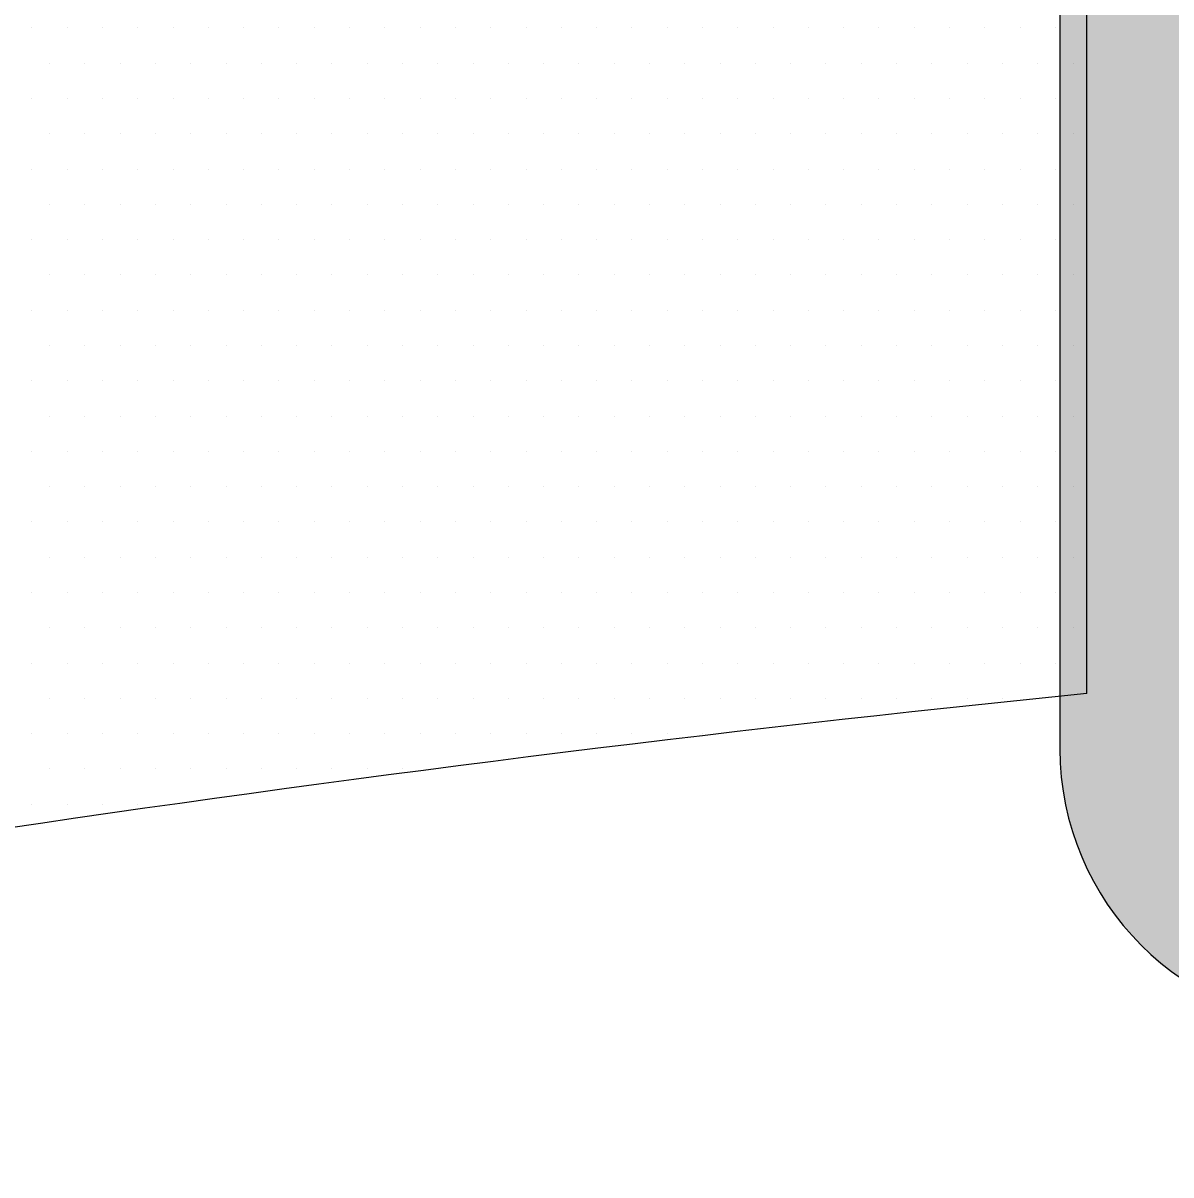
# Model space of a CAD drawing. Extents: x 820 to 5791, y 1495 to 5010.
# Drawn here: x 3019.528 to 3020.56, y 2076.874 to 2077.91 of the extents above; entities that cross this region are included whole.
import ezdxf

# ---------------------------------------------------------------- set-up
doc = ezdxf.new("R2010")
doc.units = 0
doc.header["$LTSCALE"] = 20
doc.layers.get('0').update_dxf_attribs({"linetype": 'CONTINUOUS', "lineweight": 15})
doc.layers.get('DEFPOINTS').update_dxf_attribs({"linetype": 'CONTINUOUS'})
doc.layers.add('_00_TT_PLASTER INTERIOR', color=60, linetype='CONTINUOUS', lineweight=0)
doc.layers.add('ölç', color=63, linetype='CONTINUOUS', lineweight=20)
doc.layers.add('dış ölçü', color=7, linetype='CONTINUOUS', lineweight=20, true_color=0x0d6787)
doc.styles.add('TRS', font='times.ttf', dxfattribs={"width": 0.8})
doc.dimstyles.new('dış ölçü', dxfattribs={"dimtxt": 12, "dimasz": 5, "dimexe": 5, "dimexo": 35, "dimgap": 5, "dimtad": 1, "dimdec": 0, "dimdsep": 46, "dimtxsty": 'TRS', "dimblk": 'DOT', "dimcen": 0, "dimdle": 0.1, "dimclrd": 256, "dimclre": 256, "dimclrt": 73, "dimadec": 0, "dimazin": 0, "dimtfac": 0.3, "dimtdec": 0, "dimtix": 1, "dimtmove": 2, "dimatfit": 3, "dimldrblk": 'DOT', "dimfxl": 1, "dimfxlon": 1, "dimtolj": 1, "dimarcsym": 0})

# ---------------------------------------------------------------- blocks, each defined once
blk = doc.blocks.new('_Dot')
at = {"layer": 'ölç', "color": 0, "lineweight": -2}
blk.add_line((-0.5, 0), (-1, 0), dxfattribs=at)
at = {"layer": 'ölç', "color": 0, "const_width": 0.5}
blk.add_lwpolyline([(-0.25, 0, 1), (0.25, 0, 1)], format="xyb", close=True, dxfattribs=at)
blk = doc.blocks.new('*D176')
at = {"layer": 'DEFPOINTS', "color": 0, "transparency": 16777216}
for p in [(2844.1763, 2097.0445), (3414.391, 2084.5543), (3414.391, 1809.2783)]:
    blk.add_point(p, dxfattribs=at)
at = {"layer": 'dış ölçü', "lineweight": -2, "transparency": 16777216}
for p, q in [((2844.1763, 1810.2783), (2844.1763, 1804.2783)), ((3414.391, 1810.2783), (3414.391, 1804.2783)), ((2849.1763, 1809.2783), (3409.391, 1809.2783))]:
    blk.add_line(p, q, dxfattribs=at)
at = {"layer": 'dış ölçü', "lineweight": -2, "transparency": 16777216, "xscale": 5, "yscale": 5, "zscale": 5, "rotation": 180}
blk.add_blockref('_Dot', (2844.1763, 1809.2783), dxfattribs=at)
at = {"layer": 'dış ölçü', "lineweight": -2, "transparency": 16777216, "xscale": 5, "yscale": 5, "zscale": 5}
blk.add_blockref('_Dot', (3414.391, 1809.2783), dxfattribs=at)
at = {"layer": 'dış ölçü', "color": 73, "transparency": 16777216, "insert": (3129.2837, 1820.3994), "char_height": 12, "attachment_point": 5, "style": 'TRS'}
blk.add_mtext('\\A1;570', dxfattribs=at)
blk = doc.blocks.new('*D180')
at = {"layer": 'DEFPOINTS', "color": 0, "transparency": 16777216}
for p in [(3700.9717, 2100.0445), (2054.2879, 2083.4408), (3700.9717, 1729.2783)]:
    blk.add_point(p, dxfattribs=at)
at = {"layer": 'dış ölçü', "lineweight": -2, "transparency": 16777216}
for p, q in [((2054.2879, 1730.2783), (2054.2879, 1724.2783)), ((3700.9717, 1730.2783), (3700.9717, 1724.2783)), ((2059.2879, 1729.2783), (3695.9717, 1729.2783))]:
    blk.add_line(p, q, dxfattribs=at)
at = {"layer": 'dış ölçü', "lineweight": -2, "transparency": 16777216, "xscale": 5, "yscale": 5, "zscale": 5, "rotation": 180}
blk.add_blockref('_Dot', (2054.2879, 1729.2783), dxfattribs=at)
at = {"layer": 'dış ölçü', "lineweight": -2, "transparency": 16777216, "xscale": 5, "yscale": 5, "zscale": 5}
blk.add_blockref('_Dot', (3700.9717, 1729.2783), dxfattribs=at)
at = {"layer": 'dış ölçü', "color": 73, "transparency": 16777216, "insert": (2877.6298, 1740.3994), "char_height": 12, "attachment_point": 5, "style": 'TRS'}
blk.add_mtext('\\A1;1647', dxfattribs=at)
blk = doc.blocks.new('HGJFG')
h = blk.add_hatch(color=9)
h.dxf.hatch_style = 1
edge = h.paths.add_edge_path()
edge.add_line((-2139.8768, -3289.9965), (-2141.6268, -3289.9965))
edge.add_line((-2141.6268, -3289.9965), (-2141.6268, -3290.1465))
edge.add_line((-2141.6268, -3290.1465), (-2139.8768, -3290.1465))
edge.add_arc((-2139.8768, -3290.2465), 0.1, 360, 450, ccw=False)
edge.add_line((-2139.7768, -3290.2465), (-2139.7768, -3293.0923))
edge.add_arc((-2139.8768, -3293.0923), 0.1, 270, 360, ccw=False)
edge.add_line((-2139.8768, -3293.1923), (-2141.6268, -3293.1923))
edge.add_line((-2141.6268, -3293.1923), (-2141.6268, -3293.3423))
edge.add_line((-2141.6268, -3293.3423), (-2139.8768, -3293.3423))
edge.add_arc((-2139.8768, -3293.0923), 0.25, 630, 720)
edge.add_line((-2139.6268, -3293.0923), (-2139.6268, -3290.2465))
edge.add_arc((-2139.8768, -3290.2465), 0.25, 360, 450)
edge = h.paths.add_edge_path()
edge.add_line((-2142.1268, -3289.9965), (-2143.8768, -3289.9965))
edge.add_arc((-2143.8768, -3290.2465), 0.25, 450, 540)
edge.add_line((-2144.1268, -3290.2465), (-2144.1268, -3293.0923))
edge.add_arc((-2143.8768, -3293.0923), 0.25, 540, 630)
edge.add_line((-2143.8768, -3293.3423), (-2142.1268, -3293.3423))
edge.add_line((-2142.1268, -3293.3423), (-2142.1268, -3293.1923))
edge.add_line((-2142.1268, -3293.1923), (-2143.8768, -3293.1923))
edge.add_arc((-2143.8768, -3293.0923), 0.1, 540, 630, ccw=False)
edge.add_line((-2143.9768, -3293.0923), (-2143.9768, -3290.2465))
edge.add_arc((-2143.8768, -3290.2465), 0.1, 450, 540, ccw=False)
edge.add_line((-2143.8768, -3290.1465), (-2142.1268, -3290.1465))
edge.add_line((-2142.1268, -3290.1465), (-2142.1268, -3289.9965))
h.paths.add_polyline_path([(-2143.1268, -3290.2465), (-2140.1268, -3290.2465), (-2140.1268, -3290.3965), (-2143.1268, -3290.3965)])
h.paths.add_polyline_path([(-2143.1268, -3292.9423), (-2140.1268, -3292.9423), (-2140.1268, -3293.0923), (-2143.1268, -3293.0923)])
at = {"color": 9}
for p, q in [((-2144.1268, -3290.2465), (-2144.1268, -3293.0923)), ((-2144.1027, -3291.5756), (-2144.1027, -3293.0426)), ((-2145.0515, -3292.4438), (-2145.0515, -3292.4438)), ((-2145.0198, -3292.4438), (-2145.0198, -3292.4438)), ((-2144.988, -3292.4438), (-2144.988, -3292.4438)), ((-2144.9563, -3292.4438), (-2144.9563, -3292.4438)), ((-2144.9245, -3292.4438), (-2144.9245, -3292.4438)), ((-2144.8928, -3292.4438), (-2144.8928, -3292.4438)), ((-2144.861, -3292.4438), (-2144.861, -3292.4438)), ((-2144.8293, -3292.4438), (-2144.8293, -3292.4438)), ((-2144.7975, -3292.4438), (-2144.7975, -3292.4438)), ((-2144.7658, -3292.4438), (-2144.7658, -3292.4438)), ((-2144.734, -3292.4438), (-2144.734, -3292.4438)), ((-2144.7023, -3292.4438), (-2144.7023, -3292.4438)), ((-2144.6705, -3292.4438), (-2144.6705, -3292.4438)), ((-2144.6388, -3292.4438), (-2144.6388, -3292.4438)), ((-2144.607, -3292.4438), (-2144.607, -3292.4438)), ((-2144.5753, -3292.4438), (-2144.5753, -3292.4438)), ((-2144.5435, -3292.4438), (-2144.5435, -3292.4438)), ((-2144.5118, -3292.4438), (-2144.5118, -3292.4438)), ((-2144.48, -3292.4438), (-2144.48, -3292.4438)), ((-2144.4483, -3292.4438), (-2144.4483, -3292.4438)), ((-2144.4165, -3292.4438), (-2144.4165, -3292.4438)), ((-2144.3848, -3292.4438), (-2144.3848, -3292.4438)), ((-2144.353, -3292.4438), (-2144.353, -3292.4438)), ((-2144.3213, -3292.4438), (-2144.3213, -3292.4438)), ((-2144.2895, -3292.4438), (-2144.2895, -3292.4438)), ((-2144.2578, -3292.4438), (-2144.2578, -3292.4438)), ((-2144.226, -3292.4438), (-2144.226, -3292.4438)), ((-2144.1943, -3292.4438), (-2144.1943, -3292.4438)), ((-2144.1625, -3292.4438), (-2144.1625, -3292.4438)), ((-2144.1308, -3292.4438), (-2144.1308, -3292.4438)), ((-2145.0357, -3292.4755), (-2145.0357, -3292.4755)), ((-2145.0039, -3292.4755), (-2145.0039, -3292.4755)), ((-2144.9722, -3292.4755), (-2144.9722, -3292.4755)), ((-2144.9404, -3292.4755), (-2144.9404, -3292.4755)), ((-2144.9087, -3292.4755), (-2144.9087, -3292.4755)), ((-2144.8769, -3292.4755), (-2144.8769, -3292.4755)), ((-2144.8452, -3292.4755), (-2144.8452, -3292.4755)), ((-2144.8134, -3292.4755), (-2144.8134, -3292.4755)), ((-2144.7817, -3292.4755), (-2144.7817, -3292.4755)), ((-2144.7499, -3292.4755), (-2144.7499, -3292.4755)), ((-2144.7182, -3292.4755), (-2144.7182, -3292.4755)), ((-2144.6864, -3292.4755), (-2144.6864, -3292.4755)), ((-2144.6547, -3292.4755), (-2144.6547, -3292.4755)), ((-2144.6229, -3292.4755), (-2144.6229, -3292.4755)), ((-2144.5912, -3292.4755), (-2144.5912, -3292.4755)), ((-2144.5594, -3292.4755), (-2144.5594, -3292.4755)), ((-2144.5277, -3292.4755), (-2144.5277, -3292.4755)), ((-2144.4959, -3292.4755), (-2144.4959, -3292.4755)), ((-2144.4642, -3292.4755), (-2144.4642, -3292.4755)), ((-2144.4324, -3292.4755), (-2144.4324, -3292.4755)), ((-2144.4007, -3292.4755), (-2144.4007, -3292.4755)), ((-2144.3689, -3292.4755), (-2144.3689, -3292.4755)), ((-2144.3372, -3292.4755), (-2144.3372, -3292.4755)), ((-2144.3054, -3292.4755), (-2144.3054, -3292.4755)), ((-2144.2737, -3292.4755), (-2144.2737, -3292.4755)), ((-2144.2419, -3292.4755), (-2144.2419, -3292.4755)), ((-2144.2102, -3292.4755), (-2144.2102, -3292.4755)), ((-2144.1784, -3292.4755), (-2144.1784, -3292.4755)), ((-2144.1467, -3292.4755), (-2144.1467, -3292.4755)), ((-2144.1149, -3292.4755), (-2144.1149, -3292.4755)), ((-2145.0515, -3292.5073), (-2145.0515, -3292.5073)), ((-2145.0198, -3292.5073), (-2145.0198, -3292.5073)), ((-2144.988, -3292.5073), (-2144.988, -3292.5073)), ((-2144.9563, -3292.5073), (-2144.9563, -3292.5073)), ((-2144.9245, -3292.5073), (-2144.9245, -3292.5073)), ((-2144.8928, -3292.5073), (-2144.8928, -3292.5073)), ((-2144.861, -3292.5073), (-2144.861, -3292.5073)), ((-2144.8293, -3292.5073), (-2144.8293, -3292.5073)), ((-2144.7975, -3292.5073), (-2144.7975, -3292.5073)), ((-2144.7658, -3292.5073), (-2144.7658, -3292.5073)), ((-2144.734, -3292.5073), (-2144.734, -3292.5073)), ((-2144.7023, -3292.5073), (-2144.7023, -3292.5073)), ((-2144.6705, -3292.5073), (-2144.6705, -3292.5073)), ((-2144.6388, -3292.5073), (-2144.6388, -3292.5073)), ((-2144.607, -3292.5073), (-2144.607, -3292.5073)), ((-2144.5753, -3292.5073), (-2144.5753, -3292.5073)), ((-2144.5435, -3292.5073), (-2144.5435, -3292.5073)), ((-2144.5118, -3292.5073), (-2144.5118, -3292.5073)), ((-2144.48, -3292.5073), (-2144.48, -3292.5073)), ((-2144.4483, -3292.5073), (-2144.4483, -3292.5073)), ((-2144.4165, -3292.5073), (-2144.4165, -3292.5073)), ((-2144.3848, -3292.5073), (-2144.3848, -3292.5073)), ((-2144.353, -3292.5073), (-2144.353, -3292.5073)), ((-2144.3213, -3292.5073), (-2144.3213, -3292.5073)), ((-2144.2895, -3292.5073), (-2144.2895, -3292.5073)), ((-2144.2578, -3292.5073), (-2144.2578, -3292.5073)), ((-2144.226, -3292.5073), (-2144.226, -3292.5073)), ((-2144.1943, -3292.5073), (-2144.1943, -3292.5073)), ((-2144.1625, -3292.5073), (-2144.1625, -3292.5073)), ((-2144.1308, -3292.5073), (-2144.1308, -3292.5073)), ((-2145.0357, -3292.539), (-2145.0357, -3292.539)), ((-2145.0039, -3292.539), (-2145.0039, -3292.539)), ((-2144.9722, -3292.539), (-2144.9722, -3292.539)), ((-2144.9404, -3292.539), (-2144.9404, -3292.539)), ((-2144.9087, -3292.539), (-2144.9087, -3292.539)), ((-2144.8769, -3292.539), (-2144.8769, -3292.539)), ((-2144.8452, -3292.539), (-2144.8452, -3292.539)), ((-2144.8134, -3292.539), (-2144.8134, -3292.539)), ((-2144.7817, -3292.539), (-2144.7817, -3292.539)), ((-2144.7499, -3292.539), (-2144.7499, -3292.539)), ((-2144.7182, -3292.539), (-2144.7182, -3292.539)), ((-2144.6864, -3292.539), (-2144.6864, -3292.539)), ((-2144.6547, -3292.539), (-2144.6547, -3292.539)), ((-2144.6229, -3292.539), (-2144.6229, -3292.539)), ((-2144.5912, -3292.539), (-2144.5912, -3292.539)), ((-2144.5594, -3292.539), (-2144.5594, -3292.539)), ((-2144.5277, -3292.539), (-2144.5277, -3292.539)), ((-2144.4959, -3292.539), (-2144.4959, -3292.539)), ((-2144.4642, -3292.539), (-2144.4642, -3292.539)), ((-2144.4324, -3292.539), (-2144.4324, -3292.539)), ((-2144.4007, -3292.539), (-2144.4007, -3292.539)), ((-2144.3689, -3292.539), (-2144.3689, -3292.539)), ((-2144.3372, -3292.539), (-2144.3372, -3292.539)), ((-2144.3054, -3292.539), (-2144.3054, -3292.539)), ((-2144.2737, -3292.539), (-2144.2737, -3292.539)), ((-2144.2419, -3292.539), (-2144.2419, -3292.539)), ((-2144.2102, -3292.539), (-2144.2102, -3292.539)), ((-2144.1784, -3292.539), (-2144.1784, -3292.539)), ((-2144.1467, -3292.539), (-2144.1467, -3292.539)), ((-2144.1149, -3292.539), (-2144.1149, -3292.539)), ((-2145.0515, -3292.5708), (-2145.0515, -3292.5708)), ((-2145.0198, -3292.5708), (-2145.0198, -3292.5708)), ((-2144.988, -3292.5708), (-2144.988, -3292.5708)), ((-2144.9563, -3292.5708), (-2144.9563, -3292.5708)), ((-2144.9245, -3292.5708), (-2144.9245, -3292.5708)), ((-2144.8928, -3292.5708), (-2144.8928, -3292.5708)), ((-2144.861, -3292.5708), (-2144.861, -3292.5708)), ((-2144.8293, -3292.5708), (-2144.8293, -3292.5708)), ((-2144.7975, -3292.5708), (-2144.7975, -3292.5708)), ((-2144.7658, -3292.5708), (-2144.7658, -3292.5708)), ((-2144.734, -3292.5708), (-2144.734, -3292.5708)), ((-2144.7023, -3292.5708), (-2144.7023, -3292.5708)), ((-2144.6705, -3292.5708), (-2144.6705, -3292.5708)), ((-2144.6388, -3292.5708), (-2144.6388, -3292.5708)), ((-2144.607, -3292.5708), (-2144.607, -3292.5708)), ((-2144.5753, -3292.5708), (-2144.5753, -3292.5708)), ((-2144.5435, -3292.5708), (-2144.5435, -3292.5708)), ((-2144.5118, -3292.5708), (-2144.5118, -3292.5708)), ((-2144.48, -3292.5708), (-2144.48, -3292.5708)), ((-2144.4483, -3292.5708), (-2144.4483, -3292.5708)), ((-2144.4165, -3292.5708), (-2144.4165, -3292.5708)), ((-2144.3848, -3292.5708), (-2144.3848, -3292.5708)), ((-2144.353, -3292.5708), (-2144.353, -3292.5708)), ((-2144.3213, -3292.5708), (-2144.3213, -3292.5708)), ((-2144.2895, -3292.5708), (-2144.2895, -3292.5708)), ((-2144.2578, -3292.5708), (-2144.2578, -3292.5708)), ((-2144.226, -3292.5708), (-2144.226, -3292.5708)), ((-2144.1943, -3292.5708), (-2144.1943, -3292.5708)), ((-2144.1625, -3292.5708), (-2144.1625, -3292.5708)), ((-2144.1308, -3292.5708), (-2144.1308, -3292.5708)), ((-2145.0357, -3292.6025), (-2145.0357, -3292.6025)), ((-2145.0039, -3292.6025), (-2145.0039, -3292.6025)), ((-2144.9722, -3292.6025), (-2144.9722, -3292.6025)), ((-2144.9404, -3292.6025), (-2144.9404, -3292.6025)), ((-2144.9087, -3292.6025), (-2144.9087, -3292.6025)), ((-2144.8769, -3292.6025), (-2144.8769, -3292.6025)), ((-2144.8452, -3292.6025), (-2144.8452, -3292.6025)), ((-2144.8134, -3292.6025), (-2144.8134, -3292.6025)), ((-2144.7817, -3292.6025), (-2144.7817, -3292.6025)), ((-2144.7499, -3292.6025), (-2144.7499, -3292.6025)), ((-2144.7182, -3292.6025), (-2144.7182, -3292.6025)), ((-2144.6864, -3292.6025), (-2144.6864, -3292.6025)), ((-2144.6547, -3292.6025), (-2144.6547, -3292.6025)), ((-2144.6229, -3292.6025), (-2144.6229, -3292.6025)), ((-2144.5912, -3292.6025), (-2144.5912, -3292.6025)), ((-2144.5594, -3292.6025), (-2144.5594, -3292.6025)), ((-2144.5277, -3292.6025), (-2144.5277, -3292.6025)), ((-2144.4959, -3292.6025), (-2144.4959, -3292.6025)), ((-2144.4642, -3292.6025), (-2144.4642, -3292.6025)), ((-2144.4324, -3292.6025), (-2144.4324, -3292.6025)), ((-2144.4007, -3292.6025), (-2144.4007, -3292.6025)), ((-2144.3689, -3292.6025), (-2144.3689, -3292.6025)), ((-2144.3372, -3292.6025), (-2144.3372, -3292.6025)), ((-2144.3054, -3292.6025), (-2144.3054, -3292.6025)), ((-2144.2737, -3292.6025), (-2144.2737, -3292.6025)), ((-2144.2419, -3292.6025), (-2144.2419, -3292.6025)), ((-2144.2102, -3292.6025), (-2144.2102, -3292.6025)), ((-2144.1784, -3292.6025), (-2144.1784, -3292.6025)), ((-2144.1467, -3292.6025), (-2144.1467, -3292.6025)), ((-2144.1149, -3292.6025), (-2144.1149, -3292.6025)), ((-2145.0515, -3292.6343), (-2145.0515, -3292.6343)), ((-2145.0198, -3292.6343), (-2145.0198, -3292.6343)), ((-2144.988, -3292.6343), (-2144.988, -3292.6343)), ((-2144.9563, -3292.6343), (-2144.9563, -3292.6343)), ((-2144.9245, -3292.6343), (-2144.9245, -3292.6343)), ((-2144.8928, -3292.6343), (-2144.8928, -3292.6343)), ((-2144.861, -3292.6343), (-2144.861, -3292.6343)), ((-2144.8293, -3292.6343), (-2144.8293, -3292.6343)), ((-2144.7975, -3292.6343), (-2144.7975, -3292.6343)), ((-2144.7658, -3292.6343), (-2144.7658, -3292.6343)), ((-2144.734, -3292.6343), (-2144.734, -3292.6343)), ((-2144.7023, -3292.6343), (-2144.7023, -3292.6343)), ((-2144.6705, -3292.6343), (-2144.6705, -3292.6343)), ((-2144.6388, -3292.6343), (-2144.6388, -3292.6343)), ((-2144.607, -3292.6343), (-2144.607, -3292.6343)), ((-2144.5753, -3292.6343), (-2144.5753, -3292.6343)), ((-2144.5435, -3292.6343), (-2144.5435, -3292.6343)), ((-2144.5118, -3292.6343), (-2144.5118, -3292.6343)), ((-2144.48, -3292.6343), (-2144.48, -3292.6343)), ((-2144.4483, -3292.6343), (-2144.4483, -3292.6343)), ((-2144.4165, -3292.6343), (-2144.4165, -3292.6343)), ((-2144.3848, -3292.6343), (-2144.3848, -3292.6343)), ((-2144.353, -3292.6343), (-2144.353, -3292.6343)), ((-2144.3213, -3292.6343), (-2144.3213, -3292.6343)), ((-2144.2895, -3292.6343), (-2144.2895, -3292.6343)), ((-2144.2578, -3292.6343), (-2144.2578, -3292.6343)), ((-2144.226, -3292.6343), (-2144.226, -3292.6343)), ((-2144.1943, -3292.6343), (-2144.1943, -3292.6343)), ((-2144.1625, -3292.6343), (-2144.1625, -3292.6343)), ((-2144.1308, -3292.6343), (-2144.1308, -3292.6343)), ((-2145.0357, -3292.666), (-2145.0357, -3292.666)), ((-2145.0039, -3292.666), (-2145.0039, -3292.666)), ((-2144.9722, -3292.666), (-2144.9722, -3292.666)), ((-2144.9404, -3292.666), (-2144.9404, -3292.666)), ((-2144.9087, -3292.666), (-2144.9087, -3292.666)), ((-2144.8769, -3292.666), (-2144.8769, -3292.666)), ((-2144.8452, -3292.666), (-2144.8452, -3292.666)), ((-2144.8134, -3292.666), (-2144.8134, -3292.666)), ((-2144.7817, -3292.666), (-2144.7817, -3292.666)), ((-2144.7499, -3292.666), (-2144.7499, -3292.666)), ((-2144.7182, -3292.666), (-2144.7182, -3292.666)), ((-2144.6864, -3292.666), (-2144.6864, -3292.666)), ((-2144.6547, -3292.666), (-2144.6547, -3292.666)), ((-2144.6229, -3292.666), (-2144.6229, -3292.666)), ((-2144.5912, -3292.666), (-2144.5912, -3292.666)), ((-2144.5594, -3292.666), (-2144.5594, -3292.666)), ((-2144.5277, -3292.666), (-2144.5277, -3292.666)), ((-2144.4959, -3292.666), (-2144.4959, -3292.666)), ((-2144.4642, -3292.666), (-2144.4642, -3292.666)), ((-2144.4324, -3292.666), (-2144.4324, -3292.666)), ((-2144.4007, -3292.666), (-2144.4007, -3292.666)), ((-2144.3689, -3292.666), (-2144.3689, -3292.666)), ((-2144.3372, -3292.666), (-2144.3372, -3292.666)), ((-2144.3054, -3292.666), (-2144.3054, -3292.666)), ((-2144.2737, -3292.666), (-2144.2737, -3292.666)), ((-2144.2419, -3292.666), (-2144.2419, -3292.666)), ((-2144.2102, -3292.666), (-2144.2102, -3292.666)), ((-2144.1784, -3292.666), (-2144.1784, -3292.666)), ((-2144.1467, -3292.666), (-2144.1467, -3292.666)), ((-2144.1149, -3292.666), (-2144.1149, -3292.666)), ((-2145.0515, -3292.6978), (-2145.0515, -3292.6978)), ((-2145.0198, -3292.6978), (-2145.0198, -3292.6978)), ((-2144.988, -3292.6978), (-2144.988, -3292.6978)), ((-2144.9563, -3292.6978), (-2144.9563, -3292.6978)), ((-2144.9245, -3292.6978), (-2144.9245, -3292.6978)), ((-2144.8928, -3292.6978), (-2144.8928, -3292.6978)), ((-2144.861, -3292.6978), (-2144.861, -3292.6978)), ((-2144.8293, -3292.6978), (-2144.8293, -3292.6978)), ((-2144.7975, -3292.6978), (-2144.7975, -3292.6978)), ((-2144.7658, -3292.6978), (-2144.7658, -3292.6978)), ((-2144.734, -3292.6978), (-2144.734, -3292.6978)), ((-2144.7023, -3292.6978), (-2144.7023, -3292.6978)), ((-2144.6705, -3292.6978), (-2144.6705, -3292.6978)), ((-2144.6388, -3292.6978), (-2144.6388, -3292.6978)), ((-2144.607, -3292.6978), (-2144.607, -3292.6978)), ((-2144.5753, -3292.6978), (-2144.5753, -3292.6978)), ((-2144.5435, -3292.6978), (-2144.5435, -3292.6978)), ((-2144.5118, -3292.6978), (-2144.5118, -3292.6978)), ((-2144.48, -3292.6978), (-2144.48, -3292.6978)), ((-2144.4483, -3292.6978), (-2144.4483, -3292.6978)), ((-2144.4165, -3292.6978), (-2144.4165, -3292.6978)), ((-2144.3848, -3292.6978), (-2144.3848, -3292.6978)), ((-2144.353, -3292.6978), (-2144.353, -3292.6978)), ((-2144.3213, -3292.6978), (-2144.3213, -3292.6978)), ((-2144.2895, -3292.6978), (-2144.2895, -3292.6978)), ((-2144.2578, -3292.6978), (-2144.2578, -3292.6978)), ((-2144.226, -3292.6978), (-2144.226, -3292.6978)), ((-2144.1943, -3292.6978), (-2144.1943, -3292.6978)), ((-2144.1625, -3292.6978), (-2144.1625, -3292.6978)), ((-2144.1308, -3292.6978), (-2144.1308, -3292.6978)), ((-2145.0357, -3292.7295), (-2145.0357, -3292.7295)), ((-2145.0039, -3292.7295), (-2145.0039, -3292.7295)), ((-2144.9722, -3292.7295), (-2144.9722, -3292.7295)), ((-2144.9404, -3292.7295), (-2144.9404, -3292.7295)), ((-2144.9087, -3292.7295), (-2144.9087, -3292.7295)), ((-2144.8769, -3292.7295), (-2144.8769, -3292.7295)), ((-2144.8452, -3292.7295), (-2144.8452, -3292.7295)), ((-2144.8134, -3292.7295), (-2144.8134, -3292.7295)), ((-2144.7817, -3292.7295), (-2144.7817, -3292.7295)), ((-2144.7499, -3292.7295), (-2144.7499, -3292.7295)), ((-2144.7182, -3292.7295), (-2144.7182, -3292.7295)), ((-2144.6864, -3292.7295), (-2144.6864, -3292.7295)), ((-2144.6547, -3292.7295), (-2144.6547, -3292.7295)), ((-2144.6229, -3292.7295), (-2144.6229, -3292.7295)), ((-2144.5912, -3292.7295), (-2144.5912, -3292.7295)), ((-2144.5594, -3292.7295), (-2144.5594, -3292.7295)), ((-2144.5277, -3292.7295), (-2144.5277, -3292.7295)), ((-2144.4959, -3292.7295), (-2144.4959, -3292.7295)), ((-2144.4642, -3292.7295), (-2144.4642, -3292.7295)), ((-2144.4324, -3292.7295), (-2144.4324, -3292.7295)), ((-2144.4007, -3292.7295), (-2144.4007, -3292.7295)), ((-2144.3689, -3292.7295), (-2144.3689, -3292.7295)), ((-2144.3372, -3292.7295), (-2144.3372, -3292.7295)), ((-2144.3054, -3292.7295), (-2144.3054, -3292.7295)), ((-2144.2737, -3292.7295), (-2144.2737, -3292.7295)), ((-2144.2419, -3292.7295), (-2144.2419, -3292.7295)), ((-2144.2102, -3292.7295), (-2144.2102, -3292.7295)), ((-2144.1784, -3292.7295), (-2144.1784, -3292.7295)), ((-2144.1467, -3292.7295), (-2144.1467, -3292.7295)), ((-2144.1149, -3292.7295), (-2144.1149, -3292.7295)), ((-2145.0515, -3292.7613), (-2145.0515, -3292.7613)), ((-2145.0198, -3292.7613), (-2145.0198, -3292.7613)), ((-2144.988, -3292.7613), (-2144.988, -3292.7613)), ((-2144.9563, -3292.7613), (-2144.9563, -3292.7613)), ((-2144.9245, -3292.7613), (-2144.9245, -3292.7613)), ((-2144.8928, -3292.7613), (-2144.8928, -3292.7613)), ((-2144.861, -3292.7613), (-2144.861, -3292.7613)), ((-2144.8293, -3292.7613), (-2144.8293, -3292.7613)), ((-2144.7975, -3292.7613), (-2144.7975, -3292.7613)), ((-2144.7658, -3292.7613), (-2144.7658, -3292.7613)), ((-2144.734, -3292.7613), (-2144.734, -3292.7613)), ((-2144.7023, -3292.7613), (-2144.7023, -3292.7613)), ((-2144.6705, -3292.7613), (-2144.6705, -3292.7613)), ((-2144.6388, -3292.7613), (-2144.6388, -3292.7613)), ((-2144.607, -3292.7613), (-2144.607, -3292.7613)), ((-2144.5753, -3292.7613), (-2144.5753, -3292.7613)), ((-2144.5435, -3292.7613), (-2144.5435, -3292.7613)), ((-2144.5118, -3292.7613), (-2144.5118, -3292.7613)), ((-2144.48, -3292.7613), (-2144.48, -3292.7613)), ((-2144.4483, -3292.7613), (-2144.4483, -3292.7613)), ((-2144.4165, -3292.7613), (-2144.4165, -3292.7613)), ((-2144.3848, -3292.7613), (-2144.3848, -3292.7613)), ((-2144.353, -3292.7613), (-2144.353, -3292.7613)), ((-2144.3213, -3292.7613), (-2144.3213, -3292.7613)), ((-2144.2895, -3292.7613), (-2144.2895, -3292.7613)), ((-2144.2578, -3292.7613), (-2144.2578, -3292.7613)), ((-2144.226, -3292.7613), (-2144.226, -3292.7613)), ((-2144.1943, -3292.7613), (-2144.1943, -3292.7613)), ((-2144.1625, -3292.7613), (-2144.1625, -3292.7613)), ((-2144.1308, -3292.7613), (-2144.1308, -3292.7613)), ((-2145.0357, -3292.793), (-2145.0357, -3292.793)), ((-2145.0039, -3292.793), (-2145.0039, -3292.793)), ((-2144.9722, -3292.793), (-2144.9722, -3292.793)), ((-2144.9404, -3292.793), (-2144.9404, -3292.793)), ((-2144.9087, -3292.793), (-2144.9087, -3292.793)), ((-2144.8769, -3292.793), (-2144.8769, -3292.793)), ((-2144.8452, -3292.793), (-2144.8452, -3292.793)), ((-2144.8134, -3292.793), (-2144.8134, -3292.793)), ((-2144.7817, -3292.793), (-2144.7817, -3292.793)), ((-2144.7499, -3292.793), (-2144.7499, -3292.793)), ((-2144.7182, -3292.793), (-2144.7182, -3292.793)), ((-2144.6864, -3292.793), (-2144.6864, -3292.793)), ((-2144.6547, -3292.793), (-2144.6547, -3292.793)), ((-2144.6229, -3292.793), (-2144.6229, -3292.793)), ((-2144.5912, -3292.793), (-2144.5912, -3292.793)), ((-2144.5594, -3292.793), (-2144.5594, -3292.793)), ((-2144.5277, -3292.793), (-2144.5277, -3292.793)), ((-2144.4959, -3292.793), (-2144.4959, -3292.793)), ((-2144.4642, -3292.793), (-2144.4642, -3292.793)), ((-2144.4324, -3292.793), (-2144.4324, -3292.793)), ((-2144.4007, -3292.793), (-2144.4007, -3292.793)), ((-2144.3689, -3292.793), (-2144.3689, -3292.793)), ((-2144.3372, -3292.793), (-2144.3372, -3292.793)), ((-2144.3054, -3292.793), (-2144.3054, -3292.793)), ((-2144.2737, -3292.793), (-2144.2737, -3292.793)), ((-2144.2419, -3292.793), (-2144.2419, -3292.793)), ((-2144.2102, -3292.793), (-2144.2102, -3292.793)), ((-2144.1784, -3292.793), (-2144.1784, -3292.793)), ((-2144.1467, -3292.793), (-2144.1467, -3292.793)), ((-2144.1149, -3292.793), (-2144.1149, -3292.793)), ((-2145.0515, -3292.8248), (-2145.0515, -3292.8248)), ((-2145.0198, -3292.8248), (-2145.0198, -3292.8248)), ((-2144.988, -3292.8248), (-2144.988, -3292.8248)), ((-2144.9563, -3292.8248), (-2144.9563, -3292.8248)), ((-2144.9245, -3292.8248), (-2144.9245, -3292.8248)), ((-2144.8928, -3292.8248), (-2144.8928, -3292.8248)), ((-2144.861, -3292.8248), (-2144.861, -3292.8248)), ((-2144.8293, -3292.8248), (-2144.8293, -3292.8248)), ((-2144.7975, -3292.8248), (-2144.7975, -3292.8248)), ((-2144.7658, -3292.8248), (-2144.7658, -3292.8248)), ((-2144.734, -3292.8248), (-2144.734, -3292.8248)), ((-2144.7023, -3292.8248), (-2144.7023, -3292.8248)), ((-2144.6705, -3292.8248), (-2144.6705, -3292.8248)), ((-2144.6388, -3292.8248), (-2144.6388, -3292.8248)), ((-2144.607, -3292.8248), (-2144.607, -3292.8248)), ((-2144.5753, -3292.8248), (-2144.5753, -3292.8248)), ((-2144.5435, -3292.8248), (-2144.5435, -3292.8248)), ((-2144.5118, -3292.8248), (-2144.5118, -3292.8248)), ((-2144.48, -3292.8248), (-2144.48, -3292.8248)), ((-2144.4483, -3292.8248), (-2144.4483, -3292.8248)), ((-2144.4165, -3292.8248), (-2144.4165, -3292.8248)), ((-2144.3848, -3292.8248), (-2144.3848, -3292.8248)), ((-2144.353, -3292.8248), (-2144.353, -3292.8248)), ((-2144.3213, -3292.8248), (-2144.3213, -3292.8248)), ((-2144.2895, -3292.8248), (-2144.2895, -3292.8248)), ((-2144.2578, -3292.8248), (-2144.2578, -3292.8248)), ((-2144.226, -3292.8248), (-2144.226, -3292.8248)), ((-2144.1943, -3292.8248), (-2144.1943, -3292.8248)), ((-2144.1625, -3292.8248), (-2144.1625, -3292.8248)), ((-2144.1308, -3292.8248), (-2144.1308, -3292.8248)), ((-2145.0357, -3292.8565), (-2145.0357, -3292.8565)), ((-2145.0039, -3292.8565), (-2145.0039, -3292.8565)), ((-2144.9722, -3292.8565), (-2144.9722, -3292.8565)), ((-2144.9404, -3292.8565), (-2144.9404, -3292.8565)), ((-2144.9087, -3292.8565), (-2144.9087, -3292.8565)), ((-2144.8769, -3292.8565), (-2144.8769, -3292.8565)), ((-2144.8452, -3292.8565), (-2144.8452, -3292.8565)), ((-2144.8134, -3292.8565), (-2144.8134, -3292.8565)), ((-2144.7817, -3292.8565), (-2144.7817, -3292.8565)), ((-2144.7499, -3292.8565), (-2144.7499, -3292.8565)), ((-2144.7182, -3292.8565), (-2144.7182, -3292.8565)), ((-2144.6864, -3292.8565), (-2144.6864, -3292.8565)), ((-2144.6547, -3292.8565), (-2144.6547, -3292.8565)), ((-2144.6229, -3292.8565), (-2144.6229, -3292.8565)), ((-2144.5912, -3292.8565), (-2144.5912, -3292.8565)), ((-2144.5594, -3292.8565), (-2144.5594, -3292.8565)), ((-2144.5277, -3292.8565), (-2144.5277, -3292.8565)), ((-2144.4959, -3292.8565), (-2144.4959, -3292.8565)), ((-2144.4642, -3292.8565), (-2144.4642, -3292.8565)), ((-2144.4324, -3292.8565), (-2144.4324, -3292.8565)), ((-2144.4007, -3292.8565), (-2144.4007, -3292.8565)), ((-2144.3689, -3292.8565), (-2144.3689, -3292.8565)), ((-2144.3372, -3292.8565), (-2144.3372, -3292.8565)), ((-2144.3054, -3292.8565), (-2144.3054, -3292.8565)), ((-2144.2737, -3292.8565), (-2144.2737, -3292.8565)), ((-2144.2419, -3292.8565), (-2144.2419, -3292.8565)), ((-2144.2102, -3292.8565), (-2144.2102, -3292.8565)), ((-2144.1784, -3292.8565), (-2144.1784, -3292.8565)), ((-2144.1467, -3292.8565), (-2144.1467, -3292.8565)), ((-2144.1149, -3292.8565), (-2144.1149, -3292.8565)), ((-2145.0515, -3292.8883), (-2145.0515, -3292.8883)), ((-2145.0198, -3292.8883), (-2145.0198, -3292.8883)), ((-2144.988, -3292.8883), (-2144.988, -3292.8883)), ((-2144.9563, -3292.8883), (-2144.9563, -3292.8883)), ((-2144.9245, -3292.8883), (-2144.9245, -3292.8883)), ((-2144.8928, -3292.8883), (-2144.8928, -3292.8883)), ((-2144.861, -3292.8883), (-2144.861, -3292.8883)), ((-2144.8293, -3292.8883), (-2144.8293, -3292.8883)), ((-2144.7975, -3292.8883), (-2144.7975, -3292.8883)), ((-2144.7658, -3292.8883), (-2144.7658, -3292.8883)), ((-2144.734, -3292.8883), (-2144.734, -3292.8883)), ((-2144.7023, -3292.8883), (-2144.7023, -3292.8883)), ((-2144.6705, -3292.8883), (-2144.6705, -3292.8883)), ((-2144.6388, -3292.8883), (-2144.6388, -3292.8883)), ((-2144.607, -3292.8883), (-2144.607, -3292.8883)), ((-2144.5753, -3292.8883), (-2144.5753, -3292.8883)), ((-2144.5435, -3292.8883), (-2144.5435, -3292.8883)), ((-2144.5118, -3292.8883), (-2144.5118, -3292.8883)), ((-2144.48, -3292.8883), (-2144.48, -3292.8883)), ((-2144.4483, -3292.8883), (-2144.4483, -3292.8883)), ((-2144.4165, -3292.8883), (-2144.4165, -3292.8883)), ((-2144.3848, -3292.8883), (-2144.3848, -3292.8883)), ((-2144.353, -3292.8883), (-2144.353, -3292.8883)), ((-2144.3213, -3292.8883), (-2144.3213, -3292.8883)), ((-2144.2895, -3292.8883), (-2144.2895, -3292.8883)), ((-2144.2578, -3292.8883), (-2144.2578, -3292.8883)), ((-2144.226, -3292.8883), (-2144.226, -3292.8883)), ((-2144.1943, -3292.8883), (-2144.1943, -3292.8883)), ((-2144.1625, -3292.8883), (-2144.1625, -3292.8883)), ((-2144.1308, -3292.8883), (-2144.1308, -3292.8883)), ((-2145.0357, -3292.92), (-2145.0357, -3292.92)), ((-2145.0039, -3292.92), (-2145.0039, -3292.92)), ((-2144.9722, -3292.92), (-2144.9722, -3292.92)), ((-2144.9404, -3292.92), (-2144.9404, -3292.92)), ((-2144.9087, -3292.92), (-2144.9087, -3292.92)), ((-2144.8769, -3292.92), (-2144.8769, -3292.92)), ((-2144.8452, -3292.92), (-2144.8452, -3292.92)), ((-2144.8134, -3292.92), (-2144.8134, -3292.92)), ((-2144.7817, -3292.92), (-2144.7817, -3292.92)), ((-2144.7499, -3292.92), (-2144.7499, -3292.92)), ((-2144.7182, -3292.92), (-2144.7182, -3292.92)), ((-2144.6864, -3292.92), (-2144.6864, -3292.92)), ((-2144.6547, -3292.92), (-2144.6547, -3292.92)), ((-2144.6229, -3292.92), (-2144.6229, -3292.92)), ((-2144.5912, -3292.92), (-2144.5912, -3292.92)), ((-2144.5594, -3292.92), (-2144.5594, -3292.92)), ((-2144.5277, -3292.92), (-2144.5277, -3292.92)), ((-2144.4959, -3292.92), (-2144.4959, -3292.92)), ((-2144.4642, -3292.92), (-2144.4642, -3292.92)), ((-2144.4324, -3292.92), (-2144.4324, -3292.92)), ((-2144.4007, -3292.92), (-2144.4007, -3292.92)), ((-2144.3689, -3292.92), (-2144.3689, -3292.92)), ((-2144.3372, -3292.92), (-2144.3372, -3292.92)), ((-2144.3054, -3292.92), (-2144.3054, -3292.92)), ((-2144.2737, -3292.92), (-2144.2737, -3292.92)), ((-2144.2419, -3292.92), (-2144.2419, -3292.92)), ((-2144.2102, -3292.92), (-2144.2102, -3292.92)), ((-2144.1784, -3292.92), (-2144.1784, -3292.92)), ((-2144.1467, -3292.92), (-2144.1467, -3292.92)), ((-2144.1149, -3292.92), (-2144.1149, -3292.92)), ((-2145.0515, -3292.9518), (-2145.0515, -3292.9518)), ((-2145.0198, -3292.9518), (-2145.0198, -3292.9518)), ((-2144.988, -3292.9518), (-2144.988, -3292.9518)), ((-2144.9563, -3292.9518), (-2144.9563, -3292.9518)), ((-2144.9245, -3292.9518), (-2144.9245, -3292.9518)), ((-2144.8928, -3292.9518), (-2144.8928, -3292.9518)), ((-2144.861, -3292.9518), (-2144.861, -3292.9518)), ((-2144.8293, -3292.9518), (-2144.8293, -3292.9518)), ((-2144.7975, -3292.9518), (-2144.7975, -3292.9518)), ((-2144.7658, -3292.9518), (-2144.7658, -3292.9518)), ((-2144.734, -3292.9518), (-2144.734, -3292.9518)), ((-2144.7023, -3292.9518), (-2144.7023, -3292.9518)), ((-2144.6705, -3292.9518), (-2144.6705, -3292.9518)), ((-2144.6388, -3292.9518), (-2144.6388, -3292.9518)), ((-2144.607, -3292.9518), (-2144.607, -3292.9518)), ((-2144.5753, -3292.9518), (-2144.5753, -3292.9518)), ((-2144.5435, -3292.9518), (-2144.5435, -3292.9518)), ((-2144.5118, -3292.9518), (-2144.5118, -3292.9518)), ((-2144.48, -3292.9518), (-2144.48, -3292.9518)), ((-2144.4483, -3292.9518), (-2144.4483, -3292.9518)), ((-2144.4165, -3292.9518), (-2144.4165, -3292.9518)), ((-2144.3848, -3292.9518), (-2144.3848, -3292.9518)), ((-2144.353, -3292.9518), (-2144.353, -3292.9518)), ((-2144.3213, -3292.9518), (-2144.3213, -3292.9518)), ((-2144.2895, -3292.9518), (-2144.2895, -3292.9518)), ((-2144.2578, -3292.9518), (-2144.2578, -3292.9518)), ((-2144.226, -3292.9518), (-2144.226, -3292.9518)), ((-2144.1943, -3292.9518), (-2144.1943, -3292.9518)), ((-2144.1625, -3292.9518), (-2144.1625, -3292.9518)), ((-2144.1308, -3292.9518), (-2144.1308, -3292.9518)), ((-2145.0357, -3292.9835), (-2145.0357, -3292.9835)), ((-2145.0039, -3292.9835), (-2145.0039, -3292.9835)), ((-2144.9722, -3292.9835), (-2144.9722, -3292.9835)), ((-2144.9404, -3292.9835), (-2144.9404, -3292.9835)), ((-2144.9087, -3292.9835), (-2144.9087, -3292.9835)), ((-2144.8769, -3292.9835), (-2144.8769, -3292.9835)), ((-2144.8452, -3292.9835), (-2144.8452, -3292.9835)), ((-2144.8134, -3292.9835), (-2144.8134, -3292.9835)), ((-2144.7817, -3292.9835), (-2144.7817, -3292.9835)), ((-2144.7499, -3292.9835), (-2144.7499, -3292.9835)), ((-2144.7182, -3292.9835), (-2144.7182, -3292.9835)), ((-2144.6864, -3292.9835), (-2144.6864, -3292.9835)), ((-2144.6547, -3292.9835), (-2144.6547, -3292.9835)), ((-2144.6229, -3292.9835), (-2144.6229, -3292.9835)), ((-2144.5912, -3292.9835), (-2144.5912, -3292.9835)), ((-2144.5594, -3292.9835), (-2144.5594, -3292.9835)), ((-2144.5277, -3292.9835), (-2144.5277, -3292.9835)), ((-2144.4959, -3292.9835), (-2144.4959, -3292.9835)), ((-2144.4642, -3292.9835), (-2144.4642, -3292.9835)), ((-2144.4324, -3292.9835), (-2144.4324, -3292.9835)), ((-2144.4007, -3292.9835), (-2144.4007, -3292.9835)), ((-2144.3689, -3292.9835), (-2144.3689, -3292.9835)), ((-2144.3372, -3292.9835), (-2144.3372, -3292.9835)), ((-2144.3054, -3292.9835), (-2144.3054, -3292.9835)), ((-2144.2737, -3292.9835), (-2144.2737, -3292.9835)), ((-2144.2419, -3292.9835), (-2144.2419, -3292.9835)), ((-2144.2102, -3292.9835), (-2144.2102, -3292.9835)), ((-2144.1784, -3292.9835), (-2144.1784, -3292.9835)), ((-2144.1467, -3292.9835), (-2144.1467, -3292.9835)), ((-2144.1149, -3292.9835), (-2144.1149, -3292.9835)), ((-2145.0515, -3293.0153), (-2145.0515, -3293.0153)), ((-2145.0198, -3293.0153), (-2145.0198, -3293.0153)), ((-2144.988, -3293.0153), (-2144.988, -3293.0153)), ((-2144.9563, -3293.0153), (-2144.9563, -3293.0153)), ((-2144.9245, -3293.0153), (-2144.9245, -3293.0153)), ((-2144.8928, -3293.0153), (-2144.8928, -3293.0153)), ((-2144.861, -3293.0153), (-2144.861, -3293.0153)), ((-2144.8293, -3293.0153), (-2144.8293, -3293.0153)), ((-2144.7975, -3293.0153), (-2144.7975, -3293.0153)), ((-2144.7658, -3293.0153), (-2144.7658, -3293.0153)), ((-2144.734, -3293.0153), (-2144.734, -3293.0153)), ((-2144.7023, -3293.0153), (-2144.7023, -3293.0153)), ((-2144.6705, -3293.0153), (-2144.6705, -3293.0153)), ((-2144.6388, -3293.0153), (-2144.6388, -3293.0153)), ((-2144.607, -3293.0153), (-2144.607, -3293.0153)), ((-2144.5753, -3293.0153), (-2144.5753, -3293.0153)), ((-2144.5435, -3293.0153), (-2144.5435, -3293.0153)), ((-2144.5118, -3293.0153), (-2144.5118, -3293.0153)), ((-2144.48, -3293.0153), (-2144.48, -3293.0153)), ((-2144.4483, -3293.0153), (-2144.4483, -3293.0153)), ((-2144.4165, -3293.0153), (-2144.4165, -3293.0153)), ((-2144.3848, -3293.0153), (-2144.3848, -3293.0153)), ((-2144.353, -3293.0153), (-2144.353, -3293.0153)), ((-2144.3213, -3293.0153), (-2144.3213, -3293.0153)), ((-2144.2895, -3293.0153), (-2144.2895, -3293.0153)), ((-2144.2578, -3293.0153), (-2144.2578, -3293.0153)), ((-2144.226, -3293.0153), (-2144.226, -3293.0153)), ((-2144.1943, -3293.0153), (-2144.1943, -3293.0153)), ((-2144.1625, -3293.0153), (-2144.1625, -3293.0153)), ((-2144.1308, -3293.0153), (-2144.1308, -3293.0153)), ((-2145.0357, -3293.047), (-2145.0357, -3293.047)), ((-2145.0039, -3293.047), (-2145.0039, -3293.047)), ((-2144.9722, -3293.047), (-2144.9722, -3293.047)), ((-2144.9404, -3293.047), (-2144.9404, -3293.047)), ((-2144.9087, -3293.047), (-2144.9087, -3293.047)), ((-2144.8769, -3293.047), (-2144.8769, -3293.047)), ((-2144.8452, -3293.047), (-2144.8452, -3293.047)), ((-2144.8134, -3293.047), (-2144.8134, -3293.047)), ((-2144.7817, -3293.047), (-2144.7817, -3293.047)), ((-2144.7499, -3293.047), (-2144.7499, -3293.047)), ((-2144.7182, -3293.047), (-2144.7182, -3293.047)), ((-2144.6864, -3293.047), (-2144.6864, -3293.047)), ((-2144.6547, -3293.047), (-2144.6547, -3293.047)), ((-2144.6229, -3293.047), (-2144.6229, -3293.047)), ((-2144.5912, -3293.047), (-2144.5912, -3293.047)), ((-2144.5594, -3293.047), (-2144.5594, -3293.047)), ((-2144.5277, -3293.047), (-2144.5277, -3293.047)), ((-2144.4959, -3293.047), (-2144.4959, -3293.047)), ((-2144.4642, -3293.047), (-2144.4642, -3293.047)), ((-2144.4324, -3293.047), (-2144.4324, -3293.047)), ((-2144.4007, -3293.047), (-2144.4007, -3293.047)), ((-2144.3689, -3293.047), (-2144.3689, -3293.047)), ((-2144.3372, -3293.047), (-2144.3372, -3293.047)), ((-2144.3054, -3293.047), (-2144.3054, -3293.047)), ((-2144.2737, -3293.047), (-2144.2737, -3293.047)), ((-2144.2419, -3293.047), (-2144.2419, -3293.047)), ((-2144.2102, -3293.047), (-2144.2102, -3293.047)), ((-2144.1784, -3293.047), (-2144.1784, -3293.047)), ((-2144.1467, -3293.047), (-2144.1467, -3293.047)), ((-2145.0515, -3293.0788), (-2145.0515, -3293.0788)), ((-2145.0198, -3293.0788), (-2145.0198, -3293.0788)), ((-2144.988, -3293.0788), (-2144.988, -3293.0788)), ((-2144.9563, -3293.0788), (-2144.9563, -3293.0788)), ((-2144.9245, -3293.0788), (-2144.9245, -3293.0788)), ((-2144.8928, -3293.0788), (-2144.8928, -3293.0788)), ((-2144.861, -3293.0788), (-2144.861, -3293.0788)), ((-2144.8293, -3293.0788), (-2144.8293, -3293.0788)), ((-2144.7975, -3293.0788), (-2144.7975, -3293.0788)), ((-2144.7658, -3293.0788), (-2144.7658, -3293.0788)), ((-2144.734, -3293.0788), (-2144.734, -3293.0788)), ((-2144.7023, -3293.0788), (-2144.7023, -3293.0788)), ((-2144.6705, -3293.0788), (-2144.6705, -3293.0788)), ((-2144.6388, -3293.0788), (-2144.6388, -3293.0788)), ((-2144.607, -3293.0788), (-2144.607, -3293.0788)), ((-2144.5753, -3293.0788), (-2144.5753, -3293.0788)), ((-2144.5435, -3293.0788), (-2144.5435, -3293.0788)), ((-2144.5118, -3293.0788), (-2144.5118, -3293.0788)), ((-2144.48, -3293.0788), (-2144.48, -3293.0788)), ((-2144.4483, -3293.0788), (-2144.4483, -3293.0788)), ((-2145.0357, -3293.1105), (-2145.0357, -3293.1105)), ((-2145.0039, -3293.1105), (-2145.0039, -3293.1105)), ((-2144.9722, -3293.1105), (-2144.9722, -3293.1105)), ((-2144.9404, -3293.1105), (-2144.9404, -3293.1105)), ((-2144.9087, -3293.1105), (-2144.9087, -3293.1105)), ((-2144.8769, -3293.1105), (-2144.8769, -3293.1105)), ((-2144.8452, -3293.1105), (-2144.8452, -3293.1105)), ((-2144.8134, -3293.1105), (-2144.8134, -3293.1105)), ((-2144.7817, -3293.1105), (-2144.7817, -3293.1105)), ((-2144.7499, -3293.1105), (-2144.7499, -3293.1105)), ((-2144.7182, -3293.1105), (-2144.7182, -3293.1105)), ((-2145.0515, -3293.1423), (-2145.0515, -3293.1423)), ((-2145.0198, -3293.1423), (-2145.0198, -3293.1423)), ((-2144.988, -3293.1423), (-2144.988, -3293.1423)), ((-2144.9563, -3293.1423), (-2144.9563, -3293.1423)), ((-2144.9245, -3293.1423), (-2144.9245, -3293.1423))]:
    blk.add_line(p, q, dxfattribs=at)
for centre, radius, start, end in [((-2141.9575, -3314.1604), 21.2265, 95.80028, 101.26125), ((-2143.8768, -3293.0923), 0.25, 180, 270)]:
    blk.add_arc(centre, radius, start, end, dxfattribs=at)

msp = doc.modelspace()

# ---------------------------------------------------------------- block references
at = {"layer": '_00_TT_PLASTER INTERIOR'}
msp.add_blockref('HGJFG', (5164.5872, 5370.3499), dxfattribs=at)

# ---------------------------------------------------------------- dimensions: what is measured, and where the dimension line sits
at = {"layer": 'dış ölçü'}
for base, p1, p2, picture, middle in [((3700.9717, 1729.2783), (2054.2879, 2083.4408), (3700.9717, 2100.0445), '*D180', (2877.6298, 1740.3994)), ((3414.391, 1809.2783), (2844.1763, 2097.0445), (3414.391, 2084.5543), '*D176', (3129.2837, 1820.3994))]:
    dim = msp.add_linear_dim(base=base, p1=p1, p2=p2, dimstyle='dış ölçü', dxfattribs=at)
    dim.commit()
    dim.dimension.update_dxf_attribs({"geometry": picture, "text_midpoint": middle})

doc.saveas('drawing.dxf')
